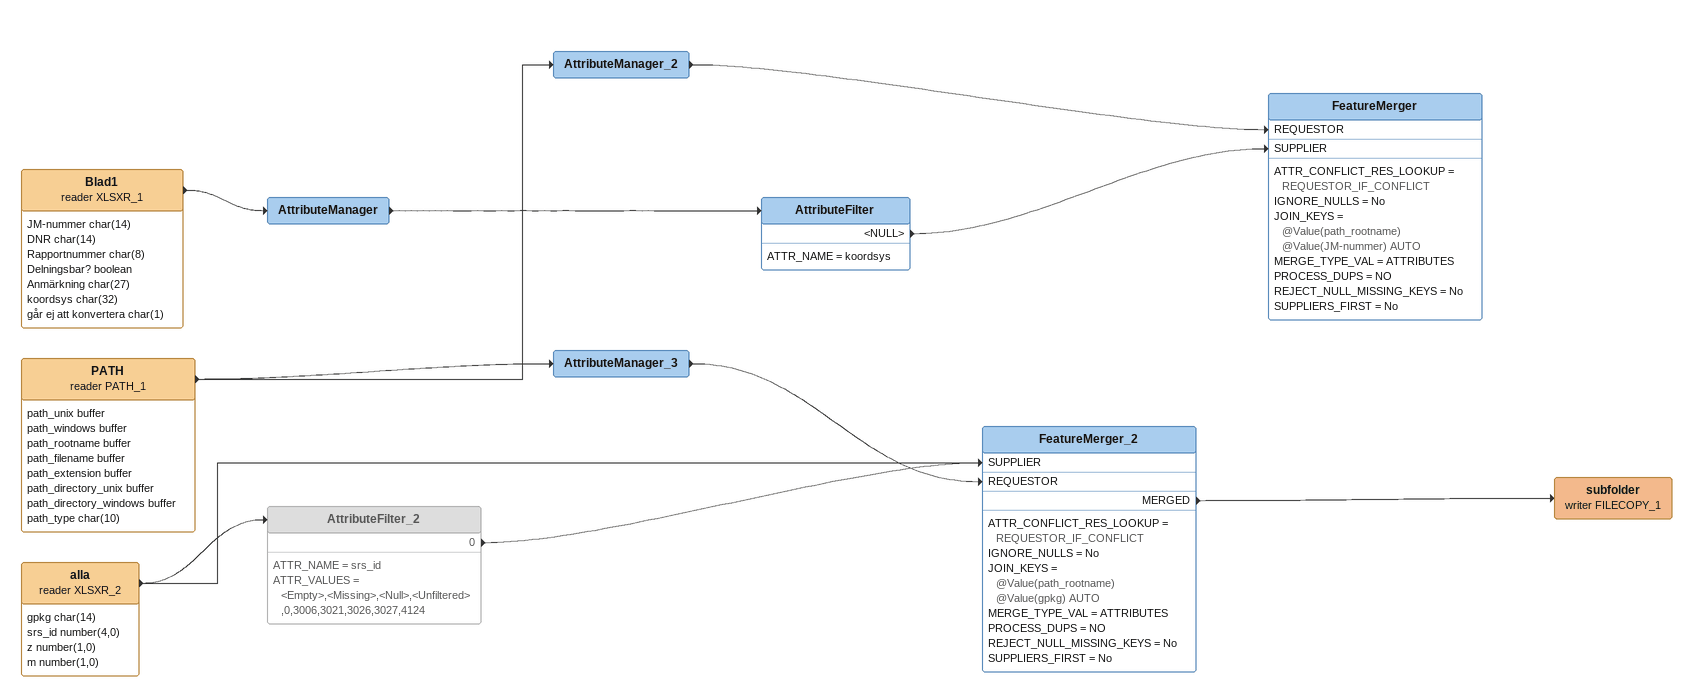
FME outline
alla (reader XLSXR_2)
    attributes: gpkg char(14), srs_id number(4,0), z number(1,0), m number(1,0)
    -> AttributeFilter_2
    -> FeatureMerger_2 [SUPPLIER]
AttributeFilter_2 [off]
    ATTR_NAME = srs_id
    ATTR_VALUES = <Empty>,<Missing>,<Null>,<Unfiltered>,0,3006,3021,3026,3027,4124
    0 -> FeatureMerger_2 [SUPPLIER]
Blad1 (reader XLSXR_1)
    attributes: JM-nummer char(14), DNR char(14), Rapportnummer char(8), Delningsbar? boolean, Anmärkning char(27), koordsys char(32), går ej att konvertera char(1)
    -> AttributeManager
AttributeManager
    -> AttributeFilter
AttributeFilter
    ATTR_NAME = koordsys
    <NULL> -> FeatureMerger [SUPPLIER]
PATH (reader PATH_1)
    attributes: path_unix buffer, path_windows buffer, path_rootname buffer, path_filename buffer, path_extension buffer, path_directory_unix buffer, path_directory_windows buffer, path_type char(10)
    -> AttributeManager_2
    -> AttributeManager_3
AttributeManager_2
    -> FeatureMerger [REQUESTOR]
FeatureMerger
    ATTR_CONFLICT_RES_LOOKUP = REQUESTOR_IF_CONFLICT
    IGNORE_NULLS = No
    JOIN_KEYS = @Value(path_rootname) @Value(JM-nummer) AUTO
    MERGE_TYPE_VAL = ATTRIBUTES
    PROCESS_DUPS = NO
    REJECT_NULL_MISSING_KEYS = No
    SUPPLIERS_FIRST = No
AttributeManager_3
    -> FeatureMerger_2 [REQUESTOR]
FeatureMerger_2
    ATTR_CONFLICT_RES_LOOKUP = REQUESTOR_IF_CONFLICT
    IGNORE_NULLS = No
    JOIN_KEYS = @Value(path_rootname) @Value(gpkg) AUTO
    MERGE_TYPE_VAL = ATTRIBUTES
    PROCESS_DUPS = NO
    REJECT_NULL_MISSING_KEYS = No
    SUPPLIERS_FIRST = No
    MERGED -> subfolder (writer FILECOPY_1)
subfolder (writer FILECOPY_1)
